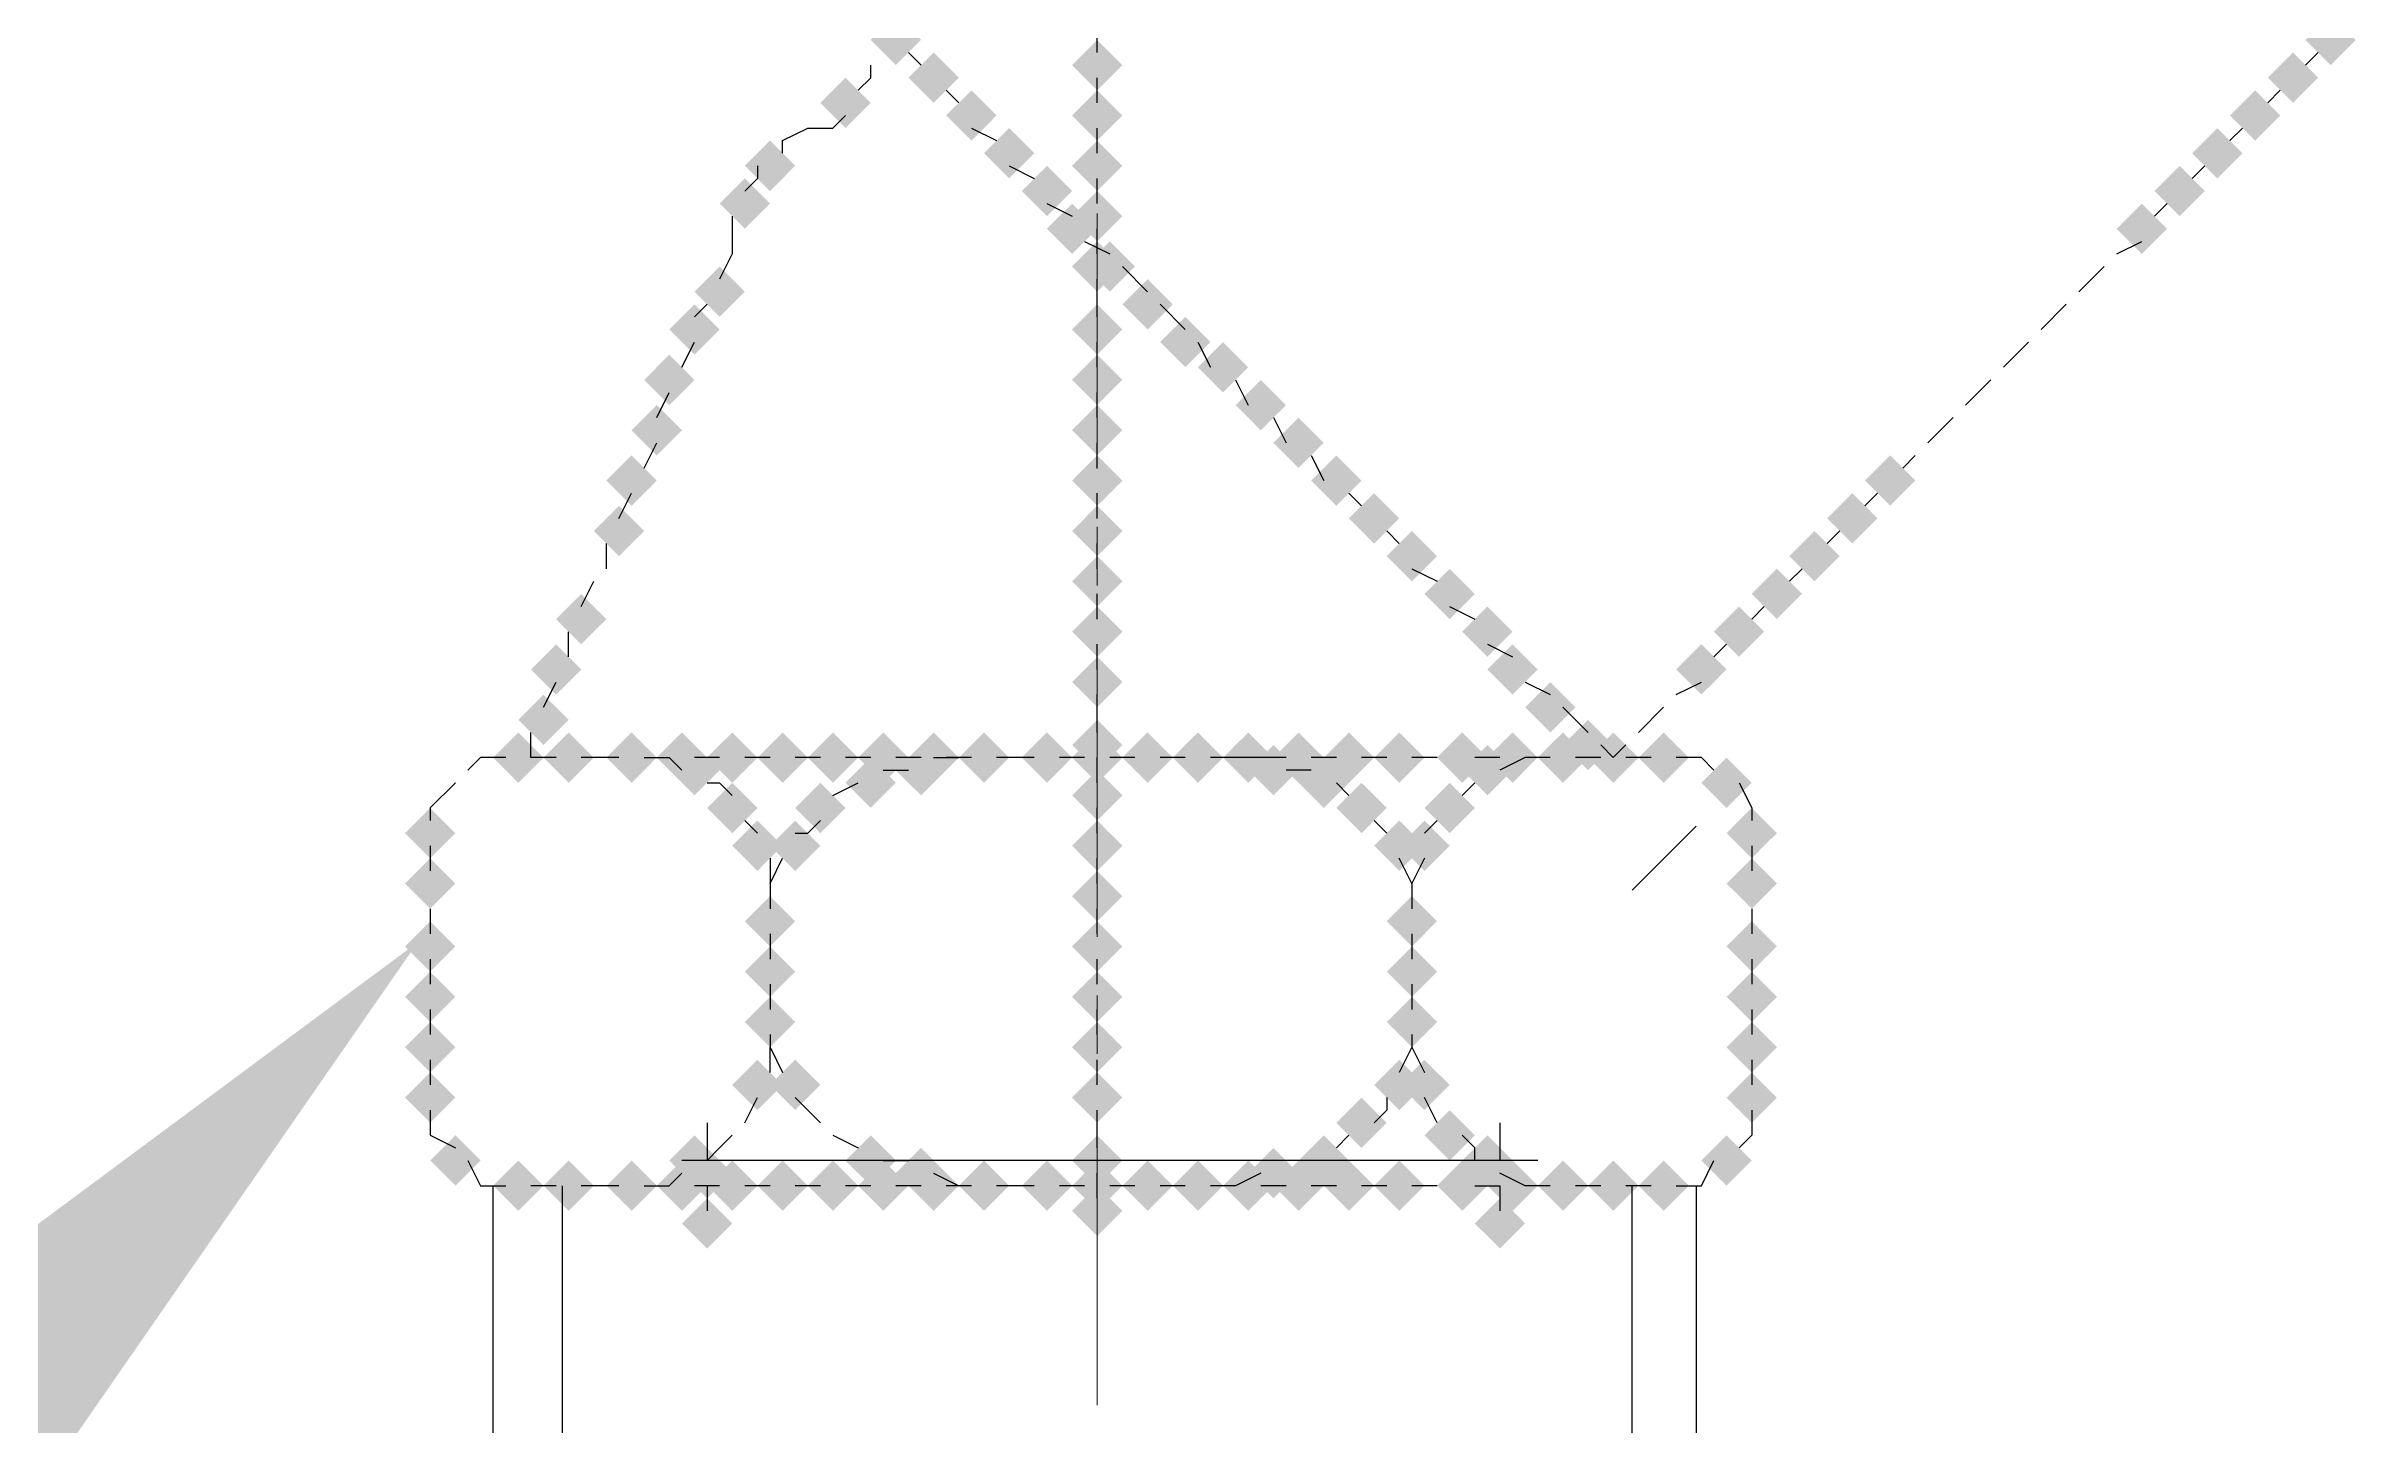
# Model space of a CAD drawing. Header units: centimetres. Extents: x -13594 to 4017, y -3206 to 1780.
# Drawn here: x -2073 to -2006.2, y 759.8 to 799.6 of the extents above; entities that cross this region are included whole.
import ezdxf
from ezdxf import colors
from ezdxf.entities.mleader import LeaderData, LeaderLine
from ezdxf.math import Vec2, Vec3

# ---------------------------------------------------------------- set-up
doc = ezdxf.new("R2010")
doc.units = ezdxf.units.CM
doc.linetypes.add('CENTERX2', pattern=[20.32, 12.7, -2.54, 2.54, -2.54])
for name, color, linetype in [('num of plumbing', 250, 'Continuous'), ('PDF_JOB-ALL', 7, 'Continuous'), ('PDF_WATER', 7, 'Continuous')]:
    doc.layers.add(name, color=color, linetype=linetype)

# ---------------------------------------------------------------- blocks, each defined once
blk = doc.blocks.new('SW_HATCH_0')
at = {"color": 0, "linetype": 'Continuous', "lineweight": 18}
blk.add_line((4.6343, -8.8361), (4.7143, -8.7561), dxfattribs=at)

msp = doc.modelspace()

# ---------------------------------------------------------------- hatches: boundary and pattern name
at = {"layer": 'PDF_WATER', "transparency": 33554559}
for points in [[(-2048.439, 799.076), (-2048.075, 799.439), (-2047.711, 799.803), (-2048.075, 800.167), (-2048.439, 800.531), (-2048.802, 800.167), (-2049.166, 799.803), (-2048.802, 799.439)], [(-2006.972, 799.076), (-2006.608, 799.439), (-2006.245, 799.803), (-2006.608, 800.167), (-2006.972, 800.531), (-2007.336, 800.167), (-2007.7, 799.803), (-2007.336, 799.439)], [(-2042.619, 798.348), (-2042.255, 798.712), (-2041.891, 799.076), (-2042.255, 799.439), (-2042.619, 799.803), (-2042.983, 799.439), (-2043.346, 799.076), (-2042.983, 798.712)], [(-2047.347, 797.984), (-2046.984, 798.348), (-2046.62, 798.712), (-2046.984, 799.076), (-2047.347, 799.439), (-2047.711, 799.076), (-2048.075, 798.712), (-2047.711, 798.348)], [(-2008.063, 797.984), (-2007.7, 798.348), (-2007.336, 798.712), (-2007.7, 799.076), (-2008.063, 799.439), (-2008.427, 799.076), (-2008.791, 798.712), (-2008.427, 798.348)], [(-2049.894, 797.257), (-2049.53, 797.621), (-2049.166, 797.984), (-2049.53, 798.348), (-2049.894, 798.712), (-2050.257, 798.348), (-2050.621, 797.984), (-2050.257, 797.621)], [(-2046.256, 796.893), (-2045.892, 797.257), (-2045.529, 797.621), (-2045.892, 797.984), (-2046.256, 798.348), (-2046.62, 797.984), (-2046.984, 797.621), (-2046.62, 797.257)], [(-2042.619, 796.893), (-2042.255, 797.257), (-2041.891, 797.621), (-2042.255, 797.984), (-2042.619, 798.348), (-2042.983, 797.984), (-2043.346, 797.621), (-2042.983, 797.257)], [(-2009.155, 796.893), (-2008.791, 797.257), (-2008.427, 797.621), (-2008.791, 797.984), (-2009.155, 798.348), (-2009.518, 797.984), (-2009.882, 797.621), (-2009.518, 797.257)], [(-2045.165, 795.802), (-2044.801, 796.166), (-2044.438, 796.529), (-2044.801, 796.893), (-2045.165, 797.257), (-2045.529, 796.893), (-2045.892, 796.529), (-2045.529, 796.166)], [(-2010.246, 795.802), (-2009.882, 796.166), (-2009.518, 796.529), (-2009.882, 796.893), (-2010.246, 797.257), (-2010.61, 796.893), (-2010.973, 796.529), (-2010.61, 796.166)], [(-2052.076, 795.438), (-2051.712, 795.802), (-2051.349, 796.166), (-2051.712, 796.529), (-2052.076, 796.893), (-2052.44, 796.529), (-2052.804, 796.166), (-2052.44, 795.802)], [(-2042.619, 795.438), (-2042.255, 795.802), (-2041.891, 796.166), (-2042.255, 796.529), (-2042.619, 796.893), (-2042.983, 796.529), (-2043.346, 796.166), (-2042.983, 795.802)], [(-2052.804, 794.347), (-2052.44, 794.711), (-2052.076, 795.074), (-2052.44, 795.438), (-2052.804, 795.802), (-2053.167, 795.438), (-2053.531, 795.074), (-2053.167, 794.711)], [(-2044.074, 794.711), (-2043.71, 795.074), (-2043.346, 795.438), (-2043.71, 795.802), (-2044.074, 796.166), (-2044.438, 795.802), (-2044.801, 795.438), (-2044.438, 795.074)], [(-2011.337, 794.711), (-2010.973, 795.074), (-2010.61, 795.438), (-2010.973, 795.802), (-2011.337, 796.166), (-2011.701, 795.802), (-2012.065, 795.438), (-2011.701, 795.074)], [(-2043.346, 793.619), (-2042.983, 793.983), (-2042.619, 794.347), (-2042.983, 794.711), (-2043.346, 795.074), (-2043.71, 794.711), (-2044.074, 794.347), (-2043.71, 793.983)], [(-2042.619, 793.983), (-2042.255, 794.347), (-2041.891, 794.711), (-2042.255, 795.074), (-2042.619, 795.438), (-2042.983, 795.074), (-2043.346, 794.711), (-2042.983, 794.347)], [(-2012.428, 793.619), (-2012.065, 793.983), (-2011.701, 794.347), (-2012.065, 794.711), (-2012.428, 795.074), (-2012.792, 794.711), (-2013.156, 794.347), (-2012.792, 793.983)], [(-2042.619, 792.528), (-2042.255, 792.892), (-2041.891, 793.256), (-2042.255, 793.619), (-2042.619, 793.983), (-2042.983, 793.619), (-2043.346, 793.256), (-2042.983, 792.892)], [(-2042.255, 792.528), (-2041.891, 792.892), (-2041.528, 793.256), (-2041.891, 793.619), (-2042.255, 793.983), (-2042.619, 793.619), (-2042.983, 793.256), (-2042.619, 792.892)], [(-2053.531, 791.801), (-2053.167, 792.165), (-2052.804, 792.528), (-2053.167, 792.892), (-2053.531, 793.256), (-2053.895, 792.892), (-2054.259, 792.528), (-2053.895, 792.165)], [(-2041.164, 791.437), (-2040.8, 791.801), (-2040.436, 792.165), (-2040.8, 792.528), (-2041.164, 792.892), (-2041.528, 792.528), (-2041.891, 792.165), (-2041.528, 791.801)], [(-2054.259, 790.71), (-2053.895, 791.073), (-2053.531, 791.437), (-2053.895, 791.801), (-2054.259, 792.165), (-2054.622, 791.801), (-2054.986, 791.437), (-2054.622, 791.073)], [(-2042.619, 790.71), (-2042.255, 791.073), (-2041.891, 791.437), (-2042.255, 791.801), (-2042.619, 792.165), (-2042.983, 791.801), (-2043.346, 791.437), (-2042.983, 791.073)], [(-2040.073, 790.346), (-2039.709, 790.71), (-2039.345, 791.073), (-2039.709, 791.437), (-2040.073, 791.801), (-2040.436, 791.437), (-2040.8, 791.073), (-2040.436, 790.71)], [(-2038.981, 789.618), (-2038.618, 789.982), (-2038.254, 790.346), (-2038.618, 790.71), (-2038.981, 791.073), (-2039.345, 790.71), (-2039.709, 790.346), (-2039.345, 789.982)], [(-2054.986, 789.255), (-2054.622, 789.618), (-2054.259, 789.982), (-2054.622, 790.346), (-2054.986, 790.71), (-2055.35, 790.346), (-2055.713, 789.982), (-2055.35, 789.618)], [(-2042.619, 789.255), (-2042.255, 789.618), (-2041.891, 789.982), (-2042.255, 790.346), (-2042.619, 790.71), (-2042.983, 790.346), (-2043.346, 789.982), (-2042.983, 789.618)], [(-2037.89, 788.527), (-2037.526, 788.891), (-2037.163, 789.255), (-2037.526, 789.618), (-2037.89, 789.982), (-2038.254, 789.618), (-2038.618, 789.255), (-2038.254, 788.891)], [(-2055.35, 787.8), (-2054.986, 788.163), (-2054.622, 788.527), (-2054.986, 788.891), (-2055.35, 789.255), (-2055.713, 788.891), (-2056.077, 788.527), (-2055.713, 788.163)], [(-2042.619, 787.8), (-2042.255, 788.163), (-2041.891, 788.527), (-2042.255, 788.891), (-2042.619, 789.255), (-2042.983, 788.891), (-2043.346, 788.527), (-2042.983, 788.163)], [(-2036.799, 787.436), (-2036.435, 787.8), (-2036.071, 788.163), (-2036.435, 788.527), (-2036.799, 788.891), (-2037.163, 788.527), (-2037.526, 788.163), (-2037.163, 787.8)], [(-2056.077, 786.345), (-2055.713, 786.708), (-2055.35, 787.072), (-2055.713, 787.436), (-2056.077, 787.8), (-2056.441, 787.436), (-2056.805, 787.072), (-2056.441, 786.708)], [(-2042.619, 786.345), (-2042.255, 786.708), (-2041.891, 787.072), (-2042.255, 787.436), (-2042.619, 787.8), (-2042.983, 787.436), (-2043.346, 787.072), (-2042.983, 786.708)], [(-2035.708, 786.345), (-2035.344, 786.708), (-2034.98, 787.072), (-2035.344, 787.436), (-2035.708, 787.8), (-2036.071, 787.436), (-2036.435, 787.072), (-2036.071, 786.708)], [(-2019.703, 786.345), (-2019.339, 786.708), (-2018.976, 787.072), (-2019.339, 787.436), (-2019.703, 787.8), (-2020.067, 787.436), (-2020.431, 787.072), (-2020.067, 786.708)], [(-2056.441, 784.89), (-2056.077, 785.253), (-2055.713, 785.617), (-2056.077, 785.981), (-2056.441, 786.345), (-2056.805, 785.981), (-2057.168, 785.617), (-2056.805, 785.253)], [(-2042.619, 784.89), (-2042.255, 785.253), (-2041.891, 785.617), (-2042.255, 785.981), (-2042.619, 786.345), (-2042.983, 785.981), (-2043.346, 785.617), (-2042.983, 785.253)], [(-2034.617, 785.253), (-2034.253, 785.617), (-2033.889, 785.981), (-2034.253, 786.345), (-2034.617, 786.708), (-2034.98, 786.345), (-2035.344, 785.981), (-2034.98, 785.617)], [(-2020.794, 785.253), (-2020.431, 785.617), (-2020.067, 785.981), (-2020.431, 786.345), (-2020.794, 786.708), (-2021.158, 786.345), (-2021.522, 785.981), (-2021.158, 785.617)], [(-2033.525, 784.162), (-2033.162, 784.526), (-2032.798, 784.89), (-2033.162, 785.253), (-2033.525, 785.617), (-2033.889, 785.253), (-2034.253, 784.89), (-2033.889, 784.526)], [(-2021.886, 784.162), (-2021.522, 784.526), (-2021.158, 784.89), (-2021.522, 785.253), (-2021.886, 785.617), (-2022.249, 785.253), (-2022.613, 784.89), (-2022.249, 784.526)], [(-2042.619, 783.435), (-2042.255, 783.798), (-2041.891, 784.162), (-2042.255, 784.526), (-2042.619, 784.89), (-2042.983, 784.526), (-2043.346, 784.162), (-2042.983, 783.798)], [(-2032.434, 783.071), (-2032.07, 783.435), (-2031.707, 783.798), (-2032.07, 784.162), (-2032.434, 784.526), (-2032.798, 784.162), (-2033.162, 783.798), (-2032.798, 783.435)], [(-2022.977, 783.071), (-2022.613, 783.435), (-2022.249, 783.798), (-2022.613, 784.162), (-2022.977, 784.526), (-2023.341, 784.162), (-2023.704, 783.798), (-2023.341, 783.435)], [(-2057.532, 782.343), (-2057.168, 782.707), (-2056.805, 783.071), (-2057.168, 783.435), (-2057.532, 783.798), (-2057.896, 783.435), (-2058.26, 783.071), (-2057.896, 782.707)], [(-2042.619, 781.98), (-2042.255, 782.343), (-2041.891, 782.707), (-2042.255, 783.071), (-2042.619, 783.435), (-2042.983, 783.071), (-2043.346, 782.707), (-2042.983, 782.343)], [(-2031.343, 781.98), (-2030.979, 782.343), (-2030.615, 782.707), (-2030.979, 783.071), (-2031.343, 783.435), (-2031.707, 783.071), (-2032.07, 782.707), (-2031.707, 782.343)], [(-2024.068, 781.98), (-2023.704, 782.343), (-2023.341, 782.707), (-2023.704, 783.071), (-2024.068, 783.435), (-2024.432, 783.071), (-2024.795, 782.707), (-2024.432, 782.343)], [(-2058.26, 780.889), (-2057.896, 781.252), (-2057.532, 781.616), (-2057.896, 781.98), (-2058.26, 782.343), (-2058.623, 781.98), (-2058.987, 781.616), (-2058.623, 781.252)], [(-2030.615, 780.889), (-2030.252, 781.252), (-2029.888, 781.616), (-2030.252, 781.98), (-2030.615, 782.343), (-2030.979, 781.98), (-2031.343, 781.616), (-2030.979, 781.252)], [(-2025.159, 780.889), (-2024.795, 781.252), (-2024.432, 781.616), (-2024.795, 781.98), (-2025.159, 782.343), (-2025.523, 781.98), (-2025.887, 781.616), (-2025.523, 781.252)], [(-2042.619, 780.525), (-2042.255, 780.889), (-2041.891, 781.252), (-2042.255, 781.616), (-2042.619, 781.98), (-2042.983, 781.616), (-2043.346, 781.252), (-2042.983, 780.889)], [(-2029.524, 779.797), (-2029.16, 780.161), (-2028.797, 780.525), (-2029.16, 780.889), (-2029.524, 781.252), (-2029.888, 780.889), (-2030.252, 780.525), (-2029.888, 780.161)], [(-2058.623, 779.434), (-2058.26, 779.797), (-2057.896, 780.161), (-2058.26, 780.525), (-2058.623, 780.889), (-2058.987, 780.525), (-2059.351, 780.161), (-2058.987, 779.797)], [(-2059.351, 778.342), (-2058.987, 778.706), (-2058.623, 779.07), (-2058.987, 779.434), (-2059.351, 779.797), (-2059.715, 779.434), (-2060.078, 779.07), (-2059.715, 778.706)], [(-2057.896, 778.342), (-2057.532, 778.706), (-2057.168, 779.07), (-2057.532, 779.434), (-2057.896, 779.797), (-2058.26, 779.434), (-2058.623, 779.07), (-2058.26, 778.706)], [(-2056.077, 778.342), (-2055.713, 778.706), (-2055.35, 779.07), (-2055.713, 779.434), (-2056.077, 779.797), (-2056.441, 779.434), (-2056.805, 779.07), (-2056.441, 778.706)], [(-2054.622, 778.342), (-2054.259, 778.706), (-2053.895, 779.07), (-2054.259, 779.434), (-2054.622, 779.797), (-2054.986, 779.434), (-2055.35, 779.07), (-2054.986, 778.706)], [(-2053.167, 778.342), (-2052.804, 778.706), (-2052.44, 779.07), (-2052.804, 779.434), (-2053.167, 779.797), (-2053.531, 779.434), (-2053.895, 779.07), (-2053.531, 778.706)], [(-2051.712, 778.342), (-2051.349, 778.706), (-2050.985, 779.07), (-2051.349, 779.434), (-2051.712, 779.797), (-2052.076, 779.434), (-2052.44, 779.07), (-2052.076, 778.706)], [(-2050.257, 778.342), (-2049.894, 778.706), (-2049.53, 779.07), (-2049.894, 779.434), (-2050.257, 779.797), (-2050.621, 779.434), (-2050.985, 779.07), (-2050.621, 778.706)], [(-2048.802, 778.342), (-2048.439, 778.706), (-2048.075, 779.07), (-2048.439, 779.434), (-2048.802, 779.797), (-2049.166, 779.434), (-2049.53, 779.07), (-2049.166, 778.706)], [(-2047.347, 778.342), (-2046.984, 778.706), (-2046.62, 779.07), (-2046.984, 779.434), (-2047.347, 779.797), (-2047.711, 779.434), (-2048.075, 779.07), (-2047.711, 778.706)], [(-2045.892, 778.342), (-2045.529, 778.706), (-2045.165, 779.07), (-2045.529, 779.434), (-2045.892, 779.797), (-2046.256, 779.434), (-2046.62, 779.07), (-2046.256, 778.706)], [(-2044.074, 778.342), (-2043.71, 778.706), (-2043.346, 779.07), (-2043.71, 779.434), (-2044.074, 779.797), (-2044.438, 779.434), (-2044.801, 779.07), (-2044.438, 778.706)], [(-2042.619, 778.706), (-2042.255, 779.07), (-2041.891, 779.434), (-2042.255, 779.797), (-2042.619, 780.161), (-2042.983, 779.797), (-2043.346, 779.434), (-2042.983, 779.07)], [(-2042.619, 778.342), (-2042.255, 778.706), (-2041.891, 779.07), (-2042.255, 779.434), (-2042.619, 779.797), (-2042.983, 779.434), (-2043.346, 779.07), (-2042.983, 778.706)], [(-2041.164, 778.342), (-2040.8, 778.706), (-2040.436, 779.07), (-2040.8, 779.434), (-2041.164, 779.797), (-2041.528, 779.434), (-2041.891, 779.07), (-2041.528, 778.706)], [(-2039.709, 778.342), (-2039.345, 778.706), (-2038.981, 779.07), (-2039.345, 779.434), (-2039.709, 779.797), (-2040.073, 779.434), (-2040.436, 779.07), (-2040.073, 778.706)], [(-2038.254, 778.342), (-2037.89, 778.706), (-2037.526, 779.07), (-2037.89, 779.434), (-2038.254, 779.797), (-2038.618, 779.434), (-2038.981, 779.07), (-2038.618, 778.706)], [(-2036.799, 778.342), (-2036.435, 778.706), (-2036.071, 779.07), (-2036.435, 779.434), (-2036.799, 779.797), (-2037.163, 779.434), (-2037.526, 779.07), (-2037.163, 778.706)], [(-2035.344, 778.342), (-2034.98, 778.706), (-2034.617, 779.07), (-2034.98, 779.434), (-2035.344, 779.797), (-2035.708, 779.434), (-2036.071, 779.07), (-2035.708, 778.706)], [(-2033.889, 778.342), (-2033.525, 778.706), (-2033.162, 779.07), (-2033.525, 779.434), (-2033.889, 779.797), (-2034.253, 779.434), (-2034.617, 779.07), (-2034.253, 778.706)], [(-2032.07, 778.342), (-2031.707, 778.706), (-2031.343, 779.07), (-2031.707, 779.434), (-2032.07, 779.797), (-2032.434, 779.434), (-2032.798, 779.07), (-2032.434, 778.706)], [(-2030.615, 778.342), (-2030.252, 778.706), (-2029.888, 779.07), (-2030.252, 779.434), (-2030.615, 779.797), (-2030.979, 779.434), (-2031.343, 779.07), (-2030.979, 778.706)], [(-2029.16, 778.342), (-2028.797, 778.706), (-2028.433, 779.07), (-2028.797, 779.434), (-2029.16, 779.797), (-2029.524, 779.434), (-2029.888, 779.07), (-2029.524, 778.706)], [(-2028.433, 778.706), (-2028.069, 779.07), (-2027.705, 779.434), (-2028.069, 779.797), (-2028.433, 780.161), (-2028.797, 779.797), (-2029.16, 779.434), (-2028.797, 779.07)], [(-2027.705, 778.342), (-2027.342, 778.706), (-2026.978, 779.07), (-2027.342, 779.434), (-2027.705, 779.797), (-2028.069, 779.434), (-2028.433, 779.07), (-2028.069, 778.706)], [(-2026.25, 778.342), (-2025.887, 778.706), (-2025.523, 779.07), (-2025.887, 779.434), (-2026.25, 779.797), (-2026.614, 779.434), (-2026.978, 779.07), (-2026.614, 778.706)], [(-2054.259, 777.979), (-2053.895, 778.342), (-2053.531, 778.706), (-2053.895, 779.07), (-2054.259, 779.434), (-2054.622, 779.07), (-2054.986, 778.706), (-2054.622, 778.342)], [(-2049.166, 777.615), (-2048.802, 777.979), (-2048.439, 778.342), (-2048.802, 778.706), (-2049.166, 779.07), (-2049.53, 778.706), (-2049.894, 778.342), (-2049.53, 777.979)], [(-2047.711, 777.979), (-2047.347, 778.342), (-2046.984, 778.706), (-2047.347, 779.07), (-2047.711, 779.434), (-2048.075, 779.07), (-2048.439, 778.706), (-2048.075, 778.342)], [(-2037.526, 777.979), (-2037.163, 778.342), (-2036.799, 778.706), (-2037.163, 779.07), (-2037.526, 779.434), (-2037.89, 779.07), (-2038.254, 778.706), (-2037.89, 778.342)], [(-2036.071, 777.615), (-2035.708, 777.979), (-2035.344, 778.342), (-2035.708, 778.706), (-2036.071, 779.07), (-2036.435, 778.706), (-2036.799, 778.342), (-2036.435, 777.979)], [(-2031.343, 777.979), (-2030.979, 778.342), (-2030.615, 778.706), (-2030.979, 779.07), (-2031.343, 779.434), (-2031.707, 779.07), (-2032.07, 778.706), (-2031.707, 778.342)], [(-2024.432, 777.615), (-2024.068, 777.979), (-2023.704, 778.342), (-2024.068, 778.706), (-2024.432, 779.07), (-2024.795, 778.706), (-2025.159, 778.342), (-2024.795, 777.979)], [(-2053.167, 776.887), (-2052.804, 777.251), (-2052.44, 777.615), (-2052.804, 777.979), (-2053.167, 778.342), (-2053.531, 777.979), (-2053.895, 777.615), (-2053.531, 777.251)], [(-2050.621, 776.887), (-2050.257, 777.251), (-2049.894, 777.615), (-2050.257, 777.979), (-2050.621, 778.342), (-2050.985, 777.979), (-2051.349, 777.615), (-2050.985, 777.251)], [(-2042.619, 777.251), (-2042.255, 777.615), (-2041.891, 777.979), (-2042.255, 778.342), (-2042.619, 778.706), (-2042.983, 778.342), (-2043.346, 777.979), (-2042.983, 777.615)], [(-2034.98, 776.887), (-2034.617, 777.251), (-2034.253, 777.615), (-2034.617, 777.979), (-2034.98, 778.342), (-2035.344, 777.979), (-2035.708, 777.615), (-2035.344, 777.251)], [(-2032.434, 776.887), (-2032.07, 777.251), (-2031.707, 777.615), (-2032.07, 777.979), (-2032.434, 778.342), (-2032.798, 777.979), (-2033.162, 777.615), (-2032.798, 777.251)], [(-2061.897, 776.16), (-2061.533, 776.524), (-2061.17, 776.887), (-2061.533, 777.251), (-2061.897, 777.615), (-2062.261, 777.251), (-2062.625, 776.887), (-2062.261, 776.524)], [(-2052.44, 775.796), (-2052.076, 776.16), (-2051.712, 776.524), (-2052.076, 776.887), (-2052.44, 777.251), (-2052.804, 776.887), (-2053.167, 776.524), (-2052.804, 776.16)], [(-2051.349, 775.796), (-2050.985, 776.16), (-2050.621, 776.524), (-2050.985, 776.887), (-2051.349, 777.251), (-2051.712, 776.887), (-2052.076, 776.524), (-2051.712, 776.16)], [(-2042.619, 775.796), (-2042.255, 776.16), (-2041.891, 776.524), (-2042.255, 776.887), (-2042.619, 777.251), (-2042.983, 776.887), (-2043.346, 776.524), (-2042.983, 776.16)], [(-2033.889, 775.796), (-2033.525, 776.16), (-2033.162, 776.524), (-2033.525, 776.887), (-2033.889, 777.251), (-2034.253, 776.887), (-2034.617, 776.524), (-2034.253, 776.16)], [(-2033.162, 775.796), (-2032.798, 776.16), (-2032.434, 776.524), (-2032.798, 776.887), (-2033.162, 777.251), (-2033.525, 776.887), (-2033.889, 776.524), (-2033.525, 776.16)], [(-2023.704, 776.16), (-2023.341, 776.524), (-2022.977, 776.887), (-2023.341, 777.251), (-2023.704, 777.615), (-2024.068, 777.251), (-2024.432, 776.887), (-2024.068, 776.524)], [(-2061.897, 774.705), (-2061.533, 775.069), (-2061.17, 775.432), (-2061.533, 775.796), (-2061.897, 776.16), (-2062.261, 775.796), (-2062.625, 775.432), (-2062.261, 775.069)], [(-2042.619, 774.341), (-2042.255, 774.705), (-2041.891, 775.069), (-2042.255, 775.432), (-2042.619, 775.796), (-2042.983, 775.432), (-2043.346, 775.069), (-2042.983, 774.705)], [(-2023.704, 774.705), (-2023.341, 775.069), (-2022.977, 775.432), (-2023.341, 775.796), (-2023.704, 776.16), (-2024.068, 775.796), (-2024.432, 775.432), (-2024.068, 775.069)], [(-2052.076, 773.614), (-2051.712, 773.977), (-2051.349, 774.341), (-2051.712, 774.705), (-2052.076, 775.069), (-2052.44, 774.705), (-2052.804, 774.341), (-2052.44, 773.977)], [(-2033.525, 773.614), (-2033.162, 773.977), (-2032.798, 774.341), (-2033.162, 774.705), (-2033.525, 775.069), (-2033.889, 774.705), (-2034.253, 774.341), (-2033.889, 773.977)], [(-2061.897, 772.886), (-2061.533, 773.25), (-2061.17, 773.614), (-2061.533, 773.977), (-2061.897, 774.341), (-2062.261, 773.977), (-2062.625, 773.614), (-2062.261, 773.25)], [(-2042.619, 772.886), (-2042.255, 773.25), (-2041.891, 773.614), (-2042.255, 773.977), (-2042.619, 774.341), (-2042.983, 773.977), (-2043.346, 773.614), (-2042.983, 773.25)], [(-2023.704, 772.886), (-2023.341, 773.25), (-2022.977, 773.614), (-2023.341, 773.977), (-2023.704, 774.341), (-2024.068, 773.977), (-2024.432, 773.614), (-2024.068, 773.25)], [(-2052.076, 772.159), (-2051.712, 772.522), (-2051.349, 772.886), (-2051.712, 773.25), (-2052.076, 773.614), (-2052.44, 773.25), (-2052.804, 772.886), (-2052.44, 772.522)], [(-2033.525, 772.159), (-2033.162, 772.522), (-2032.798, 772.886), (-2033.162, 773.25), (-2033.525, 773.614), (-2033.889, 773.25), (-2034.253, 772.886), (-2033.889, 772.522)], [(-2061.897, 771.431), (-2061.533, 771.795), (-2061.17, 772.159), (-2061.533, 772.522), (-2061.897, 772.886), (-2062.261, 772.522), (-2062.625, 772.159), (-2062.261, 771.795)], [(-2042.619, 771.431), (-2042.255, 771.795), (-2041.891, 772.159), (-2042.255, 772.522), (-2042.619, 772.886), (-2042.983, 772.522), (-2043.346, 772.159), (-2042.983, 771.795)], [(-2023.704, 771.431), (-2023.341, 771.795), (-2022.977, 772.159), (-2023.341, 772.522), (-2023.704, 772.886), (-2024.068, 772.522), (-2024.432, 772.159), (-2024.068, 771.795)], [(-2052.076, 770.704), (-2051.712, 771.068), (-2051.349, 771.431), (-2051.712, 771.795), (-2052.076, 772.159), (-2052.44, 771.795), (-2052.804, 771.431), (-2052.44, 771.068)], [(-2033.525, 770.704), (-2033.162, 771.068), (-2032.798, 771.431), (-2033.162, 771.795), (-2033.525, 772.159), (-2033.889, 771.795), (-2034.253, 771.431), (-2033.889, 771.068)], [(-2061.897, 769.976), (-2061.533, 770.34), (-2061.17, 770.704), (-2061.533, 771.068), (-2061.897, 771.431), (-2062.261, 771.068), (-2062.625, 770.704), (-2062.261, 770.34)], [(-2042.619, 769.976), (-2042.255, 770.34), (-2041.891, 770.704), (-2042.255, 771.068), (-2042.619, 771.431), (-2042.983, 771.068), (-2043.346, 770.704), (-2042.983, 770.34)], [(-2023.704, 769.976), (-2023.341, 770.34), (-2022.977, 770.704), (-2023.341, 771.068), (-2023.704, 771.431), (-2024.068, 771.068), (-2024.432, 770.704), (-2024.068, 770.34)], [(-2052.44, 768.885), (-2052.076, 769.249), (-2051.712, 769.613), (-2052.076, 769.976), (-2052.44, 770.34), (-2052.804, 769.976), (-2053.167, 769.613), (-2052.804, 769.249)], [(-2051.349, 768.885), (-2050.985, 769.249), (-2050.621, 769.613), (-2050.985, 769.976), (-2051.349, 770.34), (-2051.712, 769.976), (-2052.076, 769.613), (-2051.712, 769.249)], [(-2033.889, 768.885), (-2033.525, 769.249), (-2033.162, 769.613), (-2033.525, 769.976), (-2033.889, 770.34), (-2034.253, 769.976), (-2034.617, 769.613), (-2034.253, 769.249)], [(-2033.162, 768.885), (-2032.798, 769.249), (-2032.434, 769.613), (-2032.798, 769.976), (-2033.162, 770.34), (-2033.525, 769.976), (-2033.889, 769.613), (-2033.525, 769.249)], [(-2061.897, 768.521), (-2061.533, 768.885), (-2061.17, 769.249), (-2061.533, 769.613), (-2061.897, 769.976), (-2062.261, 769.613), (-2062.625, 769.249), (-2062.261, 768.885)], [(-2042.619, 768.521), (-2042.255, 768.885), (-2041.891, 769.249), (-2042.255, 769.613), (-2042.619, 769.976), (-2042.983, 769.613), (-2043.346, 769.249), (-2042.983, 768.885)], [(-2023.704, 768.521), (-2023.341, 768.885), (-2022.977, 769.249), (-2023.341, 769.613), (-2023.704, 769.976), (-2024.068, 769.613), (-2024.432, 769.249), (-2024.068, 768.885)], [(-2034.98, 767.794), (-2034.617, 768.158), (-2034.253, 768.521), (-2034.617, 768.885), (-2034.98, 769.249), (-2035.344, 768.885), (-2035.708, 768.521), (-2035.344, 768.158)], [(-2032.434, 767.43), (-2032.07, 767.794), (-2031.707, 768.158), (-2032.07, 768.521), (-2032.434, 768.885), (-2032.798, 768.521), (-2033.162, 768.158), (-2032.798, 767.794)], [(-2061.17, 766.703), (-2060.806, 767.066), (-2060.442, 767.43), (-2060.806, 767.794), (-2061.17, 768.158), (-2061.533, 767.794), (-2061.897, 767.43), (-2061.533, 767.066)], [(-2054.259, 766.703), (-2053.895, 767.066), (-2053.531, 767.43), (-2053.895, 767.794), (-2054.259, 768.158), (-2054.622, 767.794), (-2054.986, 767.43), (-2054.622, 767.066)], [(-2053.895, 766.339), (-2053.531, 766.703), (-2053.167, 767.066), (-2053.531, 767.43), (-2053.895, 767.794), (-2054.259, 767.43), (-2054.622, 767.066), (-2054.259, 766.703)], [(-2049.166, 766.703), (-2048.802, 767.066), (-2048.439, 767.43), (-2048.802, 767.794), (-2049.166, 768.158), (-2049.53, 767.794), (-2049.894, 767.43), (-2049.53, 767.066)], [(-2047.711, 766.339), (-2047.347, 766.703), (-2046.984, 767.066), (-2047.347, 767.43), (-2047.711, 767.794), (-2048.075, 767.43), (-2048.439, 767.066), (-2048.075, 766.703)], [(-2042.619, 766.703), (-2042.255, 767.066), (-2041.891, 767.43), (-2042.255, 767.794), (-2042.619, 768.158), (-2042.983, 767.794), (-2043.346, 767.43), (-2042.983, 767.066)], [(-2037.526, 766.339), (-2037.163, 766.703), (-2036.799, 767.066), (-2037.163, 767.43), (-2037.526, 767.794), (-2037.89, 767.43), (-2038.254, 767.066), (-2037.89, 766.703)], [(-2036.071, 766.703), (-2035.708, 767.066), (-2035.344, 767.43), (-2035.708, 767.794), (-2036.071, 768.158), (-2036.435, 767.794), (-2036.799, 767.43), (-2036.435, 767.066)], [(-2031.343, 766.703), (-2030.979, 767.066), (-2030.615, 767.43), (-2030.979, 767.794), (-2031.343, 768.158), (-2031.707, 767.794), (-2032.07, 767.43), (-2031.707, 767.066)], [(-2030.979, 766.339), (-2030.615, 766.703), (-2030.252, 767.066), (-2030.615, 767.43), (-2030.979, 767.794), (-2031.343, 767.43), (-2031.707, 767.066), (-2031.343, 766.703)], [(-2024.432, 766.703), (-2024.068, 767.066), (-2023.704, 767.43), (-2024.068, 767.794), (-2024.432, 768.158), (-2024.795, 767.794), (-2025.159, 767.43), (-2024.795, 767.066)], [(-2059.351, 765.975), (-2058.987, 766.339), (-2058.623, 766.703), (-2058.987, 767.066), (-2059.351, 767.43), (-2059.715, 767.066), (-2060.078, 766.703), (-2059.715, 766.339)], [(-2057.896, 765.975), (-2057.532, 766.339), (-2057.168, 766.703), (-2057.532, 767.066), (-2057.896, 767.43), (-2058.26, 767.066), (-2058.623, 766.703), (-2058.26, 766.339)], [(-2056.077, 765.975), (-2055.713, 766.339), (-2055.35, 766.703), (-2055.713, 767.066), (-2056.077, 767.43), (-2056.441, 767.066), (-2056.805, 766.703), (-2056.441, 766.339)], [(-2054.622, 765.975), (-2054.259, 766.339), (-2053.895, 766.703), (-2054.259, 767.066), (-2054.622, 767.43), (-2054.986, 767.066), (-2055.35, 766.703), (-2054.986, 766.339)], [(-2053.167, 765.975), (-2052.804, 766.339), (-2052.44, 766.703), (-2052.804, 767.066), (-2053.167, 767.43), (-2053.531, 767.066), (-2053.895, 766.703), (-2053.531, 766.339)], [(-2051.712, 765.975), (-2051.349, 766.339), (-2050.985, 766.703), (-2051.349, 767.066), (-2051.712, 767.43), (-2052.076, 767.066), (-2052.44, 766.703), (-2052.076, 766.339)], [(-2050.257, 765.975), (-2049.894, 766.339), (-2049.53, 766.703), (-2049.894, 767.066), (-2050.257, 767.43), (-2050.621, 767.066), (-2050.985, 766.703), (-2050.621, 766.339)], [(-2048.802, 765.975), (-2048.439, 766.339), (-2048.075, 766.703), (-2048.439, 767.066), (-2048.802, 767.43), (-2049.166, 767.066), (-2049.53, 766.703), (-2049.166, 766.339)], [(-2047.347, 765.975), (-2046.984, 766.339), (-2046.62, 766.703), (-2046.984, 767.066), (-2047.347, 767.43), (-2047.711, 767.066), (-2048.075, 766.703), (-2047.711, 766.339)], [(-2045.892, 765.975), (-2045.529, 766.339), (-2045.165, 766.703), (-2045.529, 767.066), (-2045.892, 767.43), (-2046.256, 767.066), (-2046.62, 766.703), (-2046.256, 766.339)], [(-2044.074, 765.975), (-2043.71, 766.339), (-2043.346, 766.703), (-2043.71, 767.066), (-2044.074, 767.43), (-2044.438, 767.066), (-2044.801, 766.703), (-2044.438, 766.339)], [(-2042.619, 765.975), (-2042.255, 766.339), (-2041.891, 766.703), (-2042.255, 767.066), (-2042.619, 767.43), (-2042.983, 767.066), (-2043.346, 766.703), (-2042.983, 766.339)], [(-2041.164, 765.975), (-2040.8, 766.339), (-2040.436, 766.703), (-2040.8, 767.066), (-2041.164, 767.43), (-2041.528, 767.066), (-2041.891, 766.703), (-2041.528, 766.339)], [(-2039.709, 765.975), (-2039.345, 766.339), (-2038.981, 766.703), (-2039.345, 767.066), (-2039.709, 767.43), (-2040.073, 767.066), (-2040.436, 766.703), (-2040.073, 766.339)], [(-2038.254, 765.975), (-2037.89, 766.339), (-2037.526, 766.703), (-2037.89, 767.066), (-2038.254, 767.43), (-2038.618, 767.066), (-2038.981, 766.703), (-2038.618, 766.339)], [(-2036.799, 765.975), (-2036.435, 766.339), (-2036.071, 766.703), (-2036.435, 767.066), (-2036.799, 767.43), (-2037.163, 767.066), (-2037.526, 766.703), (-2037.163, 766.339)], [(-2035.344, 765.975), (-2034.98, 766.339), (-2034.617, 766.703), (-2034.98, 767.066), (-2035.344, 767.43), (-2035.708, 767.066), (-2036.071, 766.703), (-2035.708, 766.339)], [(-2033.889, 765.975), (-2033.525, 766.339), (-2033.162, 766.703), (-2033.525, 767.066), (-2033.889, 767.43), (-2034.253, 767.066), (-2034.617, 766.703), (-2034.253, 766.339)], [(-2032.07, 765.975), (-2031.707, 766.339), (-2031.343, 766.703), (-2031.707, 767.066), (-2032.07, 767.43), (-2032.434, 767.066), (-2032.798, 766.703), (-2032.434, 766.339)], [(-2030.615, 765.975), (-2030.252, 766.339), (-2029.888, 766.703), (-2030.252, 767.066), (-2030.615, 767.43), (-2030.979, 767.066), (-2031.343, 766.703), (-2030.979, 766.339)], [(-2029.16, 765.975), (-2028.797, 766.339), (-2028.433, 766.703), (-2028.797, 767.066), (-2029.16, 767.43), (-2029.524, 767.066), (-2029.888, 766.703), (-2029.524, 766.339)], [(-2027.705, 765.975), (-2027.342, 766.339), (-2026.978, 766.703), (-2027.342, 767.066), (-2027.705, 767.43), (-2028.069, 767.066), (-2028.433, 766.703), (-2028.069, 766.339)], [(-2026.25, 765.975), (-2025.887, 766.339), (-2025.523, 766.703), (-2025.887, 767.066), (-2026.25, 767.43), (-2026.614, 767.066), (-2026.978, 766.703), (-2026.614, 766.339)], [(-2053.895, 764.884), (-2053.531, 765.248), (-2053.167, 765.611), (-2053.531, 765.975), (-2053.895, 766.339), (-2054.259, 765.975), (-2054.622, 765.611), (-2054.259, 765.248)], [(-2042.619, 765.248), (-2042.255, 765.611), (-2041.891, 765.975), (-2042.255, 766.339), (-2042.619, 766.703), (-2042.983, 766.339), (-2043.346, 765.975), (-2042.983, 765.611)], [(-2030.979, 764.884), (-2030.615, 765.248), (-2030.252, 765.611), (-2030.615, 765.975), (-2030.979, 766.339), (-2031.343, 765.975), (-2031.707, 765.611), (-2031.343, 765.248)]]:
    msp.add_hatch(color=256, dxfattribs=at).paths.add_polyline_path(points)

# ---------------------------------------------------------------- linework, layer by layer
at = {"color": 7, "linetype": 'CENTERX2', "lineweight": 18, "ltscale": 0.666}
msp.add_line((-2042.619, 381.431), (-2042.619, 794.788), dxfattribs=at)
at = {"color": 7, "linetype": 'Continuous', "lineweight": 25}
for p, q in [((-2059.929, 381.431), (-2060.078, 766.703)), ((-2058.083, 766.703), (-2058.083, 381.431)), ((-2027.155, 381.431), (-2027.155, 766.703)), ((-2025.308, 766.703), (-2025.308, 381.431))]:
    msp.add_line(p, q, dxfattribs=at)
at = {"layer": 'PDF_JOB-ALL', "lineweight": 25}
msp.add_lwpolyline([(-2029.888, 767.43), (-2054.622, 767.43)], dxfattribs=at)
at = {"layer": 'PDF_WATER', "lineweight": 25}
for points in [[(-2042.619, 799.439), (-2042.619, 800.167)], [(-2049.53, 798.348), (-2049.166, 798.712), (-2049.166, 799.076)], [(-2048.075, 799.439), (-2047.711, 799.076)], [(-2007.7, 799.076), (-2007.336, 799.439)], [(-2046.984, 798.348), (-2046.62, 797.984)], [(-2042.619, 797.984), (-2042.619, 798.712)], [(-2008.791, 797.984), (-2008.427, 798.348)], [(-2051.712, 796.529), (-2051.712, 796.893), (-2050.985, 797.257), (-2050.257, 797.257), (-2049.894, 797.621)], [(-2046.256, 797.257), (-2045.529, 796.893)], [(-2042.619, 796.529), (-2042.619, 797.257)], [(-2009.882, 796.893), (-2009.518, 797.257)], [(-2052.44, 796.166), (-2052.44, 795.802), (-2052.804, 795.438)], [(-2045.165, 796.166), (-2044.438, 795.802)], [(-2042.619, 795.074), (-2042.619, 795.802)], [(-2010.973, 795.802), (-2010.61, 796.166)], [(-2044.074, 795.074), (-2043.346, 794.711)], [(-2012.065, 794.711), (-2011.701, 795.074)], [(-2053.167, 794.711), (-2053.167, 794.347), (-2053.167, 793.619), (-2053.531, 792.892)], [(-2042.619, 793.619), (-2042.619, 794.347)], [(-2042.983, 793.983), (-2042.255, 793.619)], [(-2013.156, 793.619), (-2012.428, 793.983)], [(-2041.891, 793.256), (-2041.164, 792.528)], [(-2014.247, 792.528), (-2013.52, 793.256)], [(-2042.619, 791.801), (-2042.619, 792.892)], [(-2054.259, 791.801), (-2053.895, 792.165)], [(-2040.8, 792.165), (-2040.073, 791.437)], [(-2015.338, 791.437), (-2014.611, 792.165)], [(-2054.622, 790.346), (-2054.259, 791.073)], [(-2042.619, 790.346), (-2042.619, 791.073)], [(-2039.709, 791.073), (-2039.345, 790.346)], [(-2016.429, 790.346), (-2015.702, 791.073)], [(-2038.618, 789.982), (-2038.254, 789.255)], [(-2017.521, 789.255), (-2016.793, 789.982)], [(-2055.35, 788.891), (-2054.986, 789.618)], [(-2042.619, 788.891), (-2042.619, 789.618)], [(-2037.526, 788.891), (-2037.163, 788.163)], [(-2018.612, 788.163), (-2017.884, 788.891)], [(-2055.713, 787.436), (-2055.35, 788.163)], [(-2042.619, 787.436), (-2042.619, 788.163)], [(-2036.435, 787.8), (-2036.071, 787.072)], [(-2019.339, 787.436), (-2018.976, 787.8)], [(-2056.441, 785.981), (-2056.077, 786.708)], [(-2042.619, 785.981), (-2042.619, 786.708)], [(-2035.344, 786.708), (-2034.98, 786.345)], [(-2020.431, 786.345), (-2020.067, 786.708)], [(-2056.805, 784.526), (-2056.805, 785.253)], [(-2042.619, 784.526), (-2042.619, 785.253)], [(-2034.253, 785.617), (-2033.889, 785.253)], [(-2021.522, 785.253), (-2021.158, 785.617)], [(-2033.525, 784.526), (-2032.798, 784.162)], [(-2022.613, 784.162), (-2022.249, 784.526)], [(-2057.532, 783.435), (-2057.168, 784.162)], [(-2042.619, 783.071), (-2042.619, 783.798)], [(-2032.434, 783.435), (-2031.707, 783.071)], [(-2023.704, 783.071), (-2023.341, 783.435)], [(-2057.896, 781.98), (-2057.896, 782.707)], [(-2042.619, 781.616), (-2042.619, 782.343)], [(-2031.343, 782.343), (-2030.615, 781.98)], [(-2024.795, 781.98), (-2024.432, 782.343)], [(-2058.623, 780.525), (-2058.26, 781.252)], [(-2030.252, 781.252), (-2029.524, 780.889)], [(-2025.887, 780.889), (-2025.159, 781.252)], [(-2042.619, 779.797), (-2042.619, 780.889)], [(-2029.16, 780.525), (-2028.433, 779.797)], [(-2026.978, 779.797), (-2026.25, 780.525)], [(-2058.26, 779.07), (-2058.987, 779.07), (-2058.987, 779.797)], [(-2059.715, 779.07), (-2060.442, 779.07), (-2060.806, 778.706)], [(-2056.441, 779.07), (-2057.532, 779.07)], [(-2055.713, 779.07), (-2054.986, 779.07), (-2054.622, 778.706)], [(-2053.531, 779.07), (-2054.259, 779.07)], [(-2052.076, 779.07), (-2052.804, 779.07)], [(-2050.621, 779.07), (-2051.349, 779.07)], [(-2049.166, 779.07), (-2049.894, 779.07)], [(-2047.711, 779.07), (-2048.439, 779.07)], [(-2047.347, 779.07), (-2046.62, 779.07)], [(-2046.256, 779.07), (-2046.984, 779.07)], [(-2044.438, 779.07), (-2045.529, 779.07)], [(-2042.983, 779.07), (-2043.71, 779.07)], [(-2042.619, 778.342), (-2042.619, 779.07)], [(-2041.528, 779.07), (-2042.255, 779.07)], [(-2040.073, 779.07), (-2040.8, 779.07)], [(-2037.163, 779.07), (-2037.89, 779.07), (-2038.618, 779.07), (-2039.345, 779.07)], [(-2035.708, 779.07), (-2036.435, 779.07)], [(-2034.253, 779.07), (-2034.98, 779.07)], [(-2032.798, 779.07), (-2033.525, 779.07)], [(-2030.979, 779.07), (-2031.707, 779.07)], [(-2029.524, 779.07), (-2030.252, 779.07), (-2030.979, 778.706)], [(-2028.069, 779.07), (-2028.797, 779.07)], [(-2028.069, 779.434), (-2027.705, 779.07), (-2027.342, 779.434)], [(-2026.614, 779.07), (-2027.342, 779.07)], [(-2024.795, 778.706), (-2025.159, 779.07), (-2025.887, 779.07)], [(-2061.17, 778.342), (-2061.897, 777.615), (-2061.897, 777.251)], [(-2053.895, 778.342), (-2053.531, 778.342), (-2053.167, 777.979)], [(-2050.257, 777.979), (-2049.53, 778.342)], [(-2048.802, 778.706), (-2048.075, 778.706)], [(-2036.435, 778.706), (-2037.163, 778.706)], [(-2035.344, 777.979), (-2035.708, 778.342)], [(-2031.707, 778.342), (-2032.07, 777.979)], [(-2024.068, 778.342), (-2023.704, 777.615), (-2023.704, 777.251)], [(-2052.804, 777.251), (-2052.44, 776.887)], [(-2051.349, 776.887), (-2050.985, 776.887), (-2050.621, 777.251)], [(-2042.619, 776.887), (-2042.619, 777.615)], [(-2034.253, 776.887), (-2034.617, 777.251)], [(-2032.798, 777.251), (-2033.162, 776.887)], [(-2061.897, 776.524), (-2061.897, 775.796)], [(-2023.704, 776.524), (-2023.704, 775.796)], [(-2052.076, 776.16), (-2052.076, 775.432), (-2051.712, 776.16)], [(-2042.619, 775.432), (-2042.619, 776.16)], [(-2033.525, 775.432), (-2033.889, 776.16)], [(-2033.162, 776.16), (-2033.525, 775.432), (-2033.525, 774.705)], [(-2052.076, 775.432), (-2052.076, 774.705)], [(-2061.897, 774.705), (-2061.897, 773.977)], [(-2042.619, 773.977), (-2042.619, 774.705)], [(-2023.704, 774.705), (-2023.704, 773.977)], [(-2052.076, 773.977), (-2052.076, 773.25)], [(-2033.525, 773.977), (-2033.525, 773.25)], [(-2061.897, 773.25), (-2061.897, 772.522)], [(-2042.619, 772.522), (-2042.619, 773.25)], [(-2023.704, 773.25), (-2023.704, 772.522)], [(-2052.076, 772.522), (-2052.076, 771.795)], [(-2033.525, 772.522), (-2033.525, 771.795)], [(-2061.897, 771.795), (-2061.897, 771.068)], [(-2042.619, 771.068), (-2042.619, 771.795)], [(-2023.704, 771.795), (-2023.704, 771.068)], [(-2052.076, 771.068), (-2052.076, 770.704)], [(-2033.525, 771.068), (-2033.525, 770.704), (-2033.162, 769.976)], [(-2061.897, 770.34), (-2061.897, 769.613)], [(-2052.076, 769.976), (-2052.076, 770.704), (-2051.712, 769.976)], [(-2042.619, 769.613), (-2042.619, 770.34)], [(-2033.525, 770.704), (-2033.889, 769.976)], [(-2023.704, 770.34), (-2023.704, 769.613)], [(-2052.804, 768.521), (-2052.44, 769.249)], [(-2051.349, 769.249), (-2050.985, 768.885), (-2050.621, 768.521)], [(-2034.253, 769.249), (-2034.253, 768.885), (-2034.617, 768.521)], [(-2032.798, 768.521), (-2033.162, 769.249)], [(-2061.897, 768.885), (-2061.897, 768.158), (-2061.17, 767.794)], [(-2053.895, 768.521), (-2053.895, 767.43), (-2053.531, 767.794), (-2053.167, 768.158)], [(-2042.619, 767.794), (-2042.619, 768.885)], [(-2030.979, 768.521), (-2030.979, 767.43)], [(-2023.704, 768.885), (-2023.704, 768.158), (-2024.068, 767.794)], [(-2050.257, 768.158), (-2049.53, 767.794)], [(-2035.344, 768.158), (-2035.708, 767.794)], [(-2031.707, 767.43), (-2031.707, 767.794), (-2032.07, 768.158)], [(-2060.806, 767.43), (-2060.442, 766.703), (-2059.715, 766.703)], [(-2055.713, 766.703), (-2054.986, 766.703), (-2054.622, 767.066)], [(-2048.802, 767.43), (-2048.075, 767.43)], [(-2047.347, 767.066), (-2046.62, 766.703)], [(-2042.619, 766.339), (-2042.619, 767.066)], [(-2037.89, 767.066), (-2038.618, 766.703), (-2039.345, 766.703)], [(-2036.435, 767.43), (-2037.163, 767.43)], [(-2029.524, 766.703), (-2030.252, 766.703), (-2030.979, 767.066)], [(-2025.887, 766.703), (-2025.159, 766.703), (-2024.795, 767.43)], [(-2058.26, 766.703), (-2058.987, 766.703)], [(-2056.441, 766.703), (-2057.532, 766.703)], [(-2053.531, 766.703), (-2054.259, 766.703)], [(-2053.895, 766.703), (-2053.895, 765.975)], [(-2052.076, 766.703), (-2052.804, 766.703)], [(-2050.621, 766.703), (-2051.349, 766.703)], [(-2049.166, 766.703), (-2049.894, 766.703)], [(-2047.711, 766.703), (-2048.439, 766.703)], [(-2046.256, 766.703), (-2046.984, 766.703)], [(-2044.438, 766.703), (-2045.529, 766.703)], [(-2042.983, 766.703), (-2043.71, 766.703)], [(-2041.528, 766.703), (-2042.255, 766.703)], [(-2040.073, 766.703), (-2040.8, 766.703)], [(-2037.163, 766.703), (-2037.89, 766.703)], [(-2035.708, 766.703), (-2036.435, 766.703)], [(-2034.253, 766.703), (-2034.98, 766.703)], [(-2032.798, 766.703), (-2033.525, 766.703)], [(-2031.707, 766.703), (-2030.979, 766.703), (-2030.979, 765.975)], [(-2028.069, 766.703), (-2028.797, 766.703)], [(-2026.614, 766.703), (-2027.342, 766.703)]]:
    msp.add_lwpolyline(points, dxfattribs=at)

# ---------------------------------------------------------------- block references
at = {"color": 7, "linetype": 'Continuous', "lineweight": 18, "xscale": 23.0804869763696, "yscale": 23.0804869763696, "zscale": 23.0804869763696}
msp.add_blockref('SW_HATCH_0', (-2134.117, 979.181), dxfattribs=at)

# ---------------------------------------------------------------- leaders
at = {"layer": 'num of plumbing', "color": 1, "lineweight": 18}
ml = msp.add_multileader_mtext('Standard', dxfattribs=at)
ml.set_content('')
ml.set_leader_properties()
ml.build(insert=Vec2(0, 0))
ml.multileader.update_dxf_attribs({"text_right_attachment_type": 6, "dogleg_length": 0.36, "arrow_head_size": 38.549})
ctx = ml.context
ctx.base_point, ctx.char_height, ctx.arrow_head_size, ctx.landing_gap_size, ctx.plane_origin = Vec3(-2427.952, 576.865, 8.224), 0.231, 38.549, 0.116, Vec3(-2167.281, 301.319, 8.224)
ctx.right_attachment = 6
notes = []
notes.append((ctx, [(0, (1, 1, 0), (-2252.981, 576.865, 8.224), (-1, 0), 174.971, [(0, [(-2062.256, 773.737, 8.224)], 0, [])])]))
ctx.mtext, ml.multileader.dxf.content_type = None, 0
for ctx, leaders in notes:
    for number, flags, end, landing, length, lines in leaders:
        leader = LeaderData()
        leader.index, (leader.has_last_leader_line, leader.has_dogleg_vector, leader.attachment_direction) = number, flags
        leader.last_leader_point, leader.dogleg_vector, leader.dogleg_length = Vec3(end), Vec3(landing), length
        for number, points, colour, breaks in lines:
            line = LeaderLine()
            line.index, line.vertices, line.color, line.breaks = number, Vec3.list(points), colors.encode_raw_color(colour), breaks
            leader.lines.append(line)
        ctx.leaders.append(leader)

doc.saveas('drawing.dxf')
